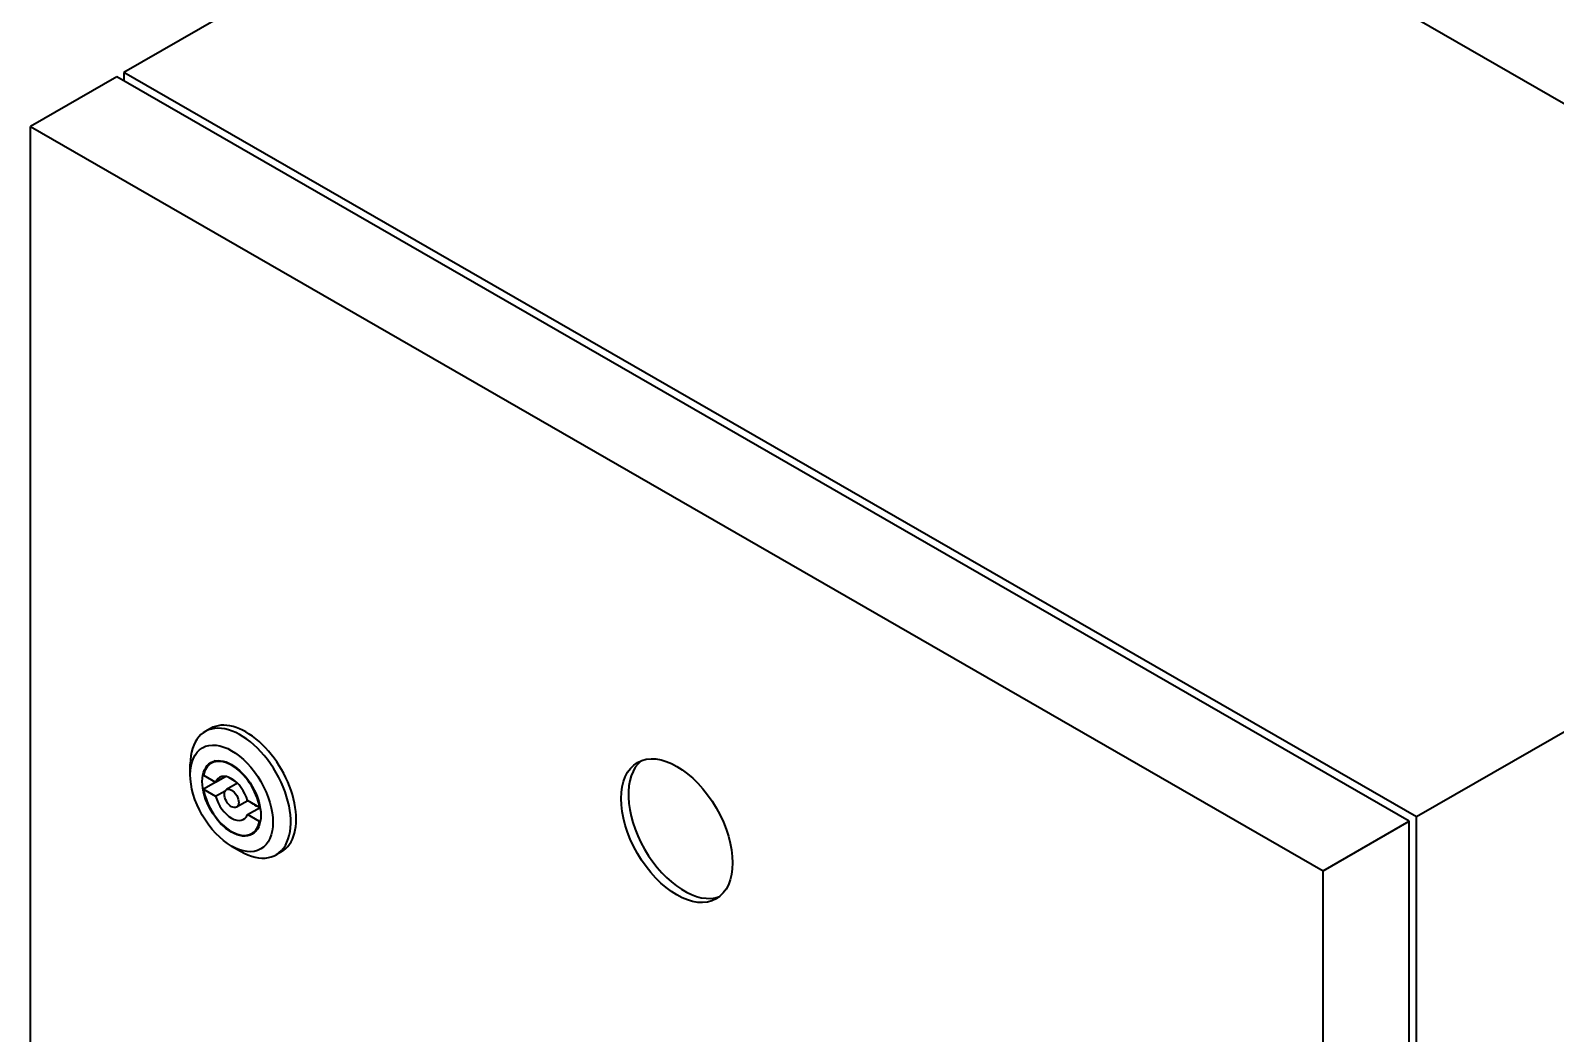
# Model space of a CAD drawing. Header units: millimetres. Extents: x 0 to 2523, y 0 to 1782.
# Drawn here: x 2290.2 to 2380.2, y 1581.9 to 1641.2 of the extents above; entities that cross this region are included whole.
import ezdxf

# ---------------------------------------------------------------- set-up
doc = ezdxf.new("R2010")
doc.units = ezdxf.units.MM
doc.header["$LTSCALE"] = 3
doc.layers.add('가시적인 것(ISO)', color=3, linetype='Continuous', lineweight=40)

msp = doc.modelspace()

# ---------------------------------------------------------------- linework, layer by layer
at = {"layer": '가시적인 것(ISO)'}
for p, q in [((2336.6081, 1662.2877), (2295.6667, 1638.7111)), ((2412.9757, 1618.3105), (2336.6081, 1662.2877)), ((2295.2424, 1638.4667), (2290.1512, 1635.5349)), ((2371.6099, 1594.4896), (2295.2424, 1638.4667)), ((2295.6667, 1638.7111), (2295.6667, 1638.2224)), ((2372.0342, 1594.7339), (2295.6667, 1638.7111)), ((2290.1512, 1577.6744), (2290.1512, 1635.5349)), ((2290.1512, 1635.5349), (2366.5188, 1591.5578)), ((2412.9757, 1618.3105), (2372.0342, 1594.7339)), ((2300.7832, 1599.9607), (2300.465, 1599.7775)), ((2299.5911, 1597.2373), (2299.5911, 1597.8481)), ((2301.0669, 1598.0469), (2300.8329, 1597.9122)), ((2300.3723, 1597.2043), (2301.0897, 1596.7912)), ((2301.6842, 1597.1259), (2300.3723, 1596.3704)), ((2301.0897, 1596.7912), (2301.6736, 1597.1274)), ((2302.3787, 1596.7253), (2301.7312, 1596.3524)), ((2301.8526, 1597.0816), (2302.2086, 1596.8766)), ((2300.3723, 1596.3704), (2301.0897, 1595.9573)), ((2301.0897, 1595.9573), (2301.6612, 1596.2864)), ((2302.9938, 1595.6947), (2302.33, 1595.3125)), ((2303.6889, 1595.2944), (2302.9715, 1595.7076)), ((2302.9715, 1594.8737), (2303.7168, 1595.3029)), ((2303.6889, 1594.4605), (2302.9715, 1594.8737)), ((2303.7156, 1595.3098), (2303.6889, 1595.2944)), ((2372.0342, 1574.6242), (2372.0342, 1594.7339)), ((2303.4622, 1593.8873), (2303.2283, 1593.7526)), ((2303.7296, 1594.484), (2303.6889, 1594.4605)), ((2366.5188, 1591.5578), (2371.6099, 1594.4896)), ((2371.6099, 1574.8685), (2371.6099, 1594.4896)), ((2302.0212, 1593.0173), (2302.5495, 1592.7108)), ((2304.9751, 1592.6814), (2304.6569, 1592.4982)), ((2366.5188, 1424.7782), (2366.5188, 1591.5578))]:
    msp.add_line(p, q, dxfattribs=at)
for centre, major_axis, start_param, end_param in [((2302.8791, 1596.3211), (2.0959, -3.6397), 0, 3.1415927), ((2302.5609, 1596.1378), (2.0959, -3.6397), 5.4958534, 10.2121098), ((2302.0306, 1595.8324), (-1.1977, 2.0798), 4.1430572, 6.8563845), ((2328.7593, 1594.1695), (-2.3205, 4.0296), 0.09119, 3.0504027), ((2302.0306, 1595.8324), (-0.7111, 1.2349), 4.2949368, 6.7045049), ((2302.0306, 1595.8324), (1.1977, -2.0798), 4.1430572, 6.8563845), ((2302.0306, 1595.8324), (0.7111, -1.2349), 4.2949368, 6.7045049), ((2303.3883, 1596.6142), (0.7111, -1.2349), 5.3221343, 5.6773074)]:
    msp.add_ellipse(centre, major_axis=major_axis, ratio=0.5780931, start_param=start_param, end_param=end_param, dxfattribs=at)
for centre, major_axis in [((2302.0306, 1595.8324), (-1.7217, 2.9897)), ((2302.0306, 1595.8324), (-1.2201, 2.1188)), ((2328.335, 1593.9252), (2.3205, -4.0296)), ((2302.0306, 1595.8324), (-0.2994, 0.52))]:
    msp.add_ellipse(centre, major_axis=major_axis, ratio=0.5780931, dxfattribs=at)

doc.saveas('drawing.dxf')
